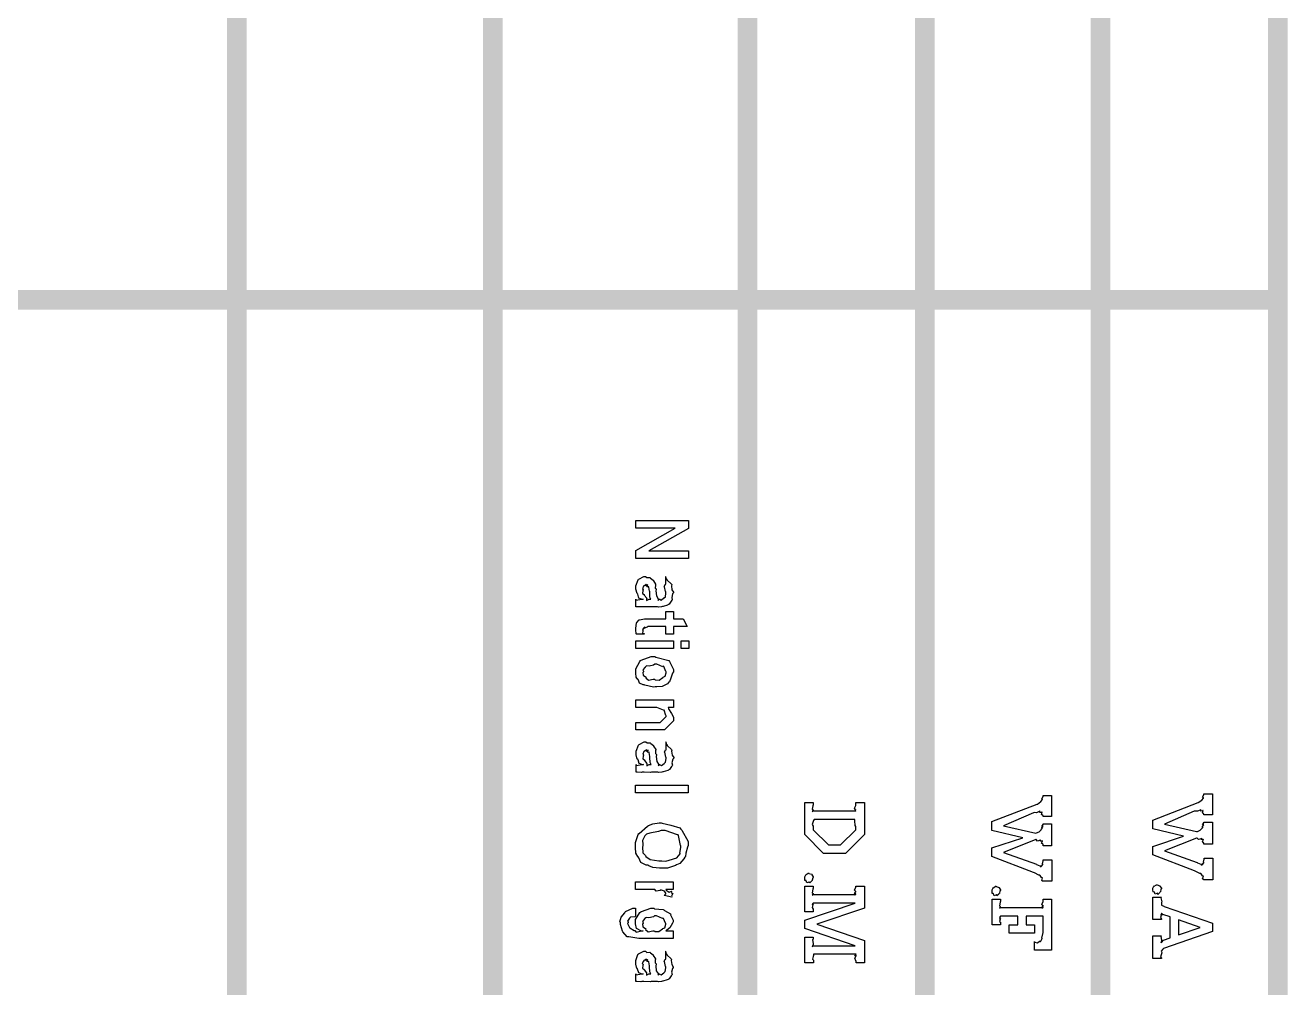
# Model space of a CAD drawing. Extents: x 0.1 to 11.6, y 0.3 to 16.3.
# Drawn here: x 2.415 to 3.697, y 2.234 to 3.21 of the extents above; entities that cross this region are included whole.
import ezdxf

# ---------------------------------------------------------------- set-up
doc = ezdxf.new("R2010")
doc.units = 0
doc.header["$MEASUREMENT"] = 0

msp = doc.modelspace()

# ---------------------------------------------------------------- linework, layer by layer
at = {"color": 0, "const_width": 0.02}
for points in [[(2.62999, 0.518338), (2.62999, 4.17665)], [(2.88997, 0.518338), (2.88997, 4.17665)], [(3.14833, 0.518338), (3.14833, 4.17665)], [(3.32835, 0.516656), (3.32835, 4.17665)], [(3.50667, 0.516656), (3.50667, 4.17665)], [(3.68668, 0.516656), (3.68668, 4.17665)], [(1.07666, 2.93164), (3.14833, 2.93164)], [(3.14833, 2.93164), (3.32835, 2.93164)], [(3.32835, 2.93164), (3.50667, 2.93164)], [(3.50667, 2.93164), (3.68668, 2.93164)]]:
    msp.add_lwpolyline(points, dxfattribs=at)
at = {"color": 0}
for points in [[(3.03489, 2.70757), (3.08849, 2.70757), (3.08849, 2.69954), (3.04833, 2.67697), (3.08849, 2.67697), (3.08849, 2.66917), (3.03489, 2.66917), (3.03489, 2.67719), (3.07503, 2.69976), (3.03489, 2.69976), (3.03489, 2.70757)], [(3.04258, 2.62782), (3.04172, 2.6275), (3.03808, 2.62901), (3.037, 2.63276), (3.03674, 2.63325), (3.03629, 2.63351), (3.035, 2.63792), (3.035, 2.63932), (3.035, 2.6415), (3.03733, 2.64751), (3.03782, 2.648), (3.03803, 2.64822), (3.04324, 2.65082), (3.04497, 2.65082), (3.04497, 2.65082), (3.04617, 2.64979), (3.04937, 2.64996), (3.04975, 2.64974), (3.05003, 2.64914), (3.05279, 2.64725), (3.053, 2.64692), (3.05285, 2.64643), (3.05501, 2.64318), (3.05518, 2.64279), (3.05485, 2.64199), (3.05464, 2.63915), (3.05578, 2.63818), (3.05583, 2.63781), (3.05539, 2.63624), (3.05593, 2.63107), (3.05778, 2.62836), (3.058, 2.62782), (3.05778, 2.62756), (3.05767, 2.62646), (3.05886, 2.62782), (3.05931, 2.62782), (3.05925, 2.62776), (3.06076, 2.62685), (3.06364, 2.62912), (3.06386, 2.62935), (3.06386, 2.62935), (3.065, 2.63026), (3.0656, 2.634), (3.0656, 2.63519), (3.06532, 2.63547), (3.06413, 2.64035), (3.06386, 2.64063), (3.06386, 2.64063), (3.06506, 2.64296), (3.0656, 2.64301), (3.0656, 2.65082), (3.06532, 2.65061), (3.06597, 2.64833), (3.06646, 2.648), (3.06668, 2.6474), (3.07113, 2.64318), (3.07146, 2.64258), (3.07113, 2.64139), (3.07167, 2.63732), (3.07319, 2.6351), (3.07319, 2.63433), (3.07243, 2.6334), (3.07146, 2.62961), (3.07189, 2.62722), (3.07167, 2.62674), (3.07096, 2.62582), (3.06896, 2.62294), (3.06819, 2.62256), (3.06799, 2.62239), (3.06711, 2.62175), (3.06267, 2.62056), (3.06213, 2.62044), (3.06108, 2.62022), (3.05806, 2.61985), (3.05718, 2.62022), (3.05692, 2.62022), (3.05083, 2.62022), (3.04958, 2.61996), (3.04335, 2.62022), (3.04129, 2.62022), (3.04021, 2.61996), (3.03629, 2.62022), (3.035, 2.62022), (3.035, 2.62782), (3.03543, 2.62701), (3.04079, 2.62782), (3.04258, 2.62782)], [(3.0504, 2.62782), (3.0504, 2.62782), (3.04943, 2.62993), (3.04915, 2.63519), (3.0491, 2.63607), (3.04899, 2.63612), (3.04829, 2.64019), (3.04824, 2.6404), (3.04779, 2.64025), (3.04617, 2.64035), (3.04719, 2.64231), (3.04715, 2.64236), (3.04665, 2.64204), (3.04492, 2.64139), (3.04585, 2.64301), (3.04585, 2.64301), (3.04525, 2.64253), (3.04318, 2.64117), (3.04346, 2.64171), (3.04346, 2.64171), (3.04292, 2.641), (3.04172, 2.63846), (3.04258, 2.63747), (3.04258, 2.63715), (3.04215, 2.6365), (3.04189, 2.63374), (3.04346, 2.63254), (3.04368, 2.63217), (3.04357, 2.63206), (3.04606, 2.6289), (3.04628, 2.62869), (3.046, 2.62831), (3.046, 2.62657), (3.04844, 2.62782), (3.04932, 2.62782), (3.0504, 2.62782)], [(3.04351, 2.5925), (3.03569, 2.5925), (3.03554, 2.59261), (3.03504, 2.59663), (3.03504, 2.59793), (3.03504, 2.59793), (3.03575, 2.60368), (3.03592, 2.604), (3.03603, 2.60417), (3.03842, 2.60688), (3.03874, 2.60704), (3.03874, 2.60704), (3.04394, 2.60792), (3.04568, 2.60792), (3.06565, 2.60792), (3.06565, 2.6155), (3.07324, 2.6155), (3.07324, 2.60792), (3.08322, 2.60792), (3.08712, 2.6001), (3.07324, 2.6001), (3.07324, 2.5925), (3.06565, 2.5925), (3.06565, 2.6001), (3.04719, 2.6001), (3.04644, 2.59956), (3.04372, 2.59853), (3.04417, 2.59987), (3.04417, 2.59987), (3.04372, 2.59939), (3.04237, 2.59787), (3.04308, 2.59858), (3.04308, 2.59858), (3.04264, 2.59804), (3.04172, 2.59608), (3.04264, 2.59603), (3.04264, 2.59597), (3.04226, 2.59549), (3.04189, 2.59349), (3.04335, 2.59289), (3.04351, 2.5925)], [(3.0351, 2.58567), (3.07329, 2.58567), (3.07329, 2.57785), (3.0351, 2.57786), (3.0351, 2.58567)], [(3.08111, 2.58567), (3.08871, 2.58567), (3.08871, 2.57786), (3.08111, 2.57785), (3.08111, 2.58567)], [(3.05419, 2.56961), (3.05544, 2.56913), (3.06853, 2.56549), (3.06939, 2.56461), (3.0695, 2.56381), (3.07329, 2.55664), (3.07329, 2.55419), (3.07243, 2.55268), (3.07069, 2.54758), (3.06913, 2.54406), (3.06831, 2.54335), (3.06706, 2.54199), (3.06179, 2.53917), (3.05642, 2.53901), (3.05464, 2.53901), (3.053, 2.53874), (3.04422, 2.54064), (3.04357, 2.54096), (3.04243, 2.54085), (3.03885, 2.54253), (3.0376, 2.54579), (3.03728, 2.54639), (3.03717, 2.54639), (3.03537, 2.54878), (3.0351, 2.55285), (3.0351, 2.55419), (3.0351, 2.55701), (3.03907, 2.56478), (3.03988, 2.56549), (3.04031, 2.56603), (3.05072, 2.56961), (3.05419, 2.56961)], [(3.05419, 2.56179), (3.053, 2.56099), (3.0485, 2.55979), (3.04601, 2.56017), (3.04551, 2.55985), (3.04454, 2.55903), (3.04204, 2.5561), (3.04269, 2.55468), (3.04269, 2.55419), (3.04226, 2.5536), (3.04243, 2.55067), (3.04503, 2.54915), (3.04551, 2.54878), (3.04536, 2.54818), (3.0479, 2.54551), (3.05279, 2.5466), (3.05442, 2.5466), (3.05469, 2.54606), (3.05865, 2.54579), (3.06239, 2.54844), (3.06287, 2.54878), (3.06293, 2.54872), (3.06494, 2.54958), (3.06569, 2.55306), (3.06569, 2.55419), (3.06543, 2.55442), (3.06332, 2.55951), (3.06287, 2.55985), (3.06239, 2.55931), (3.05621, 2.56179), (3.05419, 2.56179)], [(3.03521, 2.52588), (3.0734, 2.52588), (3.0734, 2.51807), (3.06776, 2.51807), (3.06831, 2.51644), (3.0714, 2.51193), (3.0734, 2.50825), (3.0734, 2.507), (3.0734, 2.50439), (3.06429, 2.49528), (3.05821, 2.49528), (3.03521, 2.49528), (3.03521, 2.50288), (3.05647, 2.50288), (3.05974, 2.50288), (3.06581, 2.50894), (3.06581, 2.5096), (3.06554, 2.50987), (3.06381, 2.51525), (3.06342, 2.51568), (3.06299, 2.51525), (3.05647, 2.51807), (3.05431, 2.51807), (3.03521, 2.51807), (3.03521, 2.52588)], [(3.04286, 2.45996), (3.04199, 2.45964), (3.03836, 2.46115), (3.03728, 2.46489), (3.037, 2.46539), (3.03657, 2.46565), (3.03526, 2.47006), (3.03526, 2.47146), (3.03526, 2.47362), (3.0376, 2.47965), (3.03808, 2.48014), (3.03831, 2.48036), (3.04351, 2.48296), (3.04525, 2.48296), (3.04525, 2.48296), (3.04644, 2.48193), (3.04964, 2.4821), (3.05003, 2.48188), (3.05029, 2.48128), (3.05306, 2.47938), (3.05328, 2.47906), (3.05311, 2.47857), (3.05528, 2.47532), (3.05544, 2.47493), (3.05512, 2.47412), (3.0549, 2.47129), (3.05604, 2.47032), (3.0561, 2.46994), (3.05567, 2.46838), (3.05621, 2.46321), (3.05806, 2.4605), (3.05826, 2.45996), (3.05806, 2.45969), (3.05794, 2.4586), (3.05914, 2.45996), (3.05957, 2.45996), (3.05951, 2.4599), (3.06104, 2.45899), (3.06392, 2.46126), (3.06413, 2.46147), (3.06413, 2.46147), (3.06526, 2.4624), (3.06586, 2.46614), (3.06586, 2.46733), (3.0656, 2.46761), (3.0644, 2.47249), (3.06413, 2.47276), (3.06413, 2.47276), (3.06532, 2.4751), (3.06586, 2.47515), (3.06586, 2.48296), (3.0656, 2.48275), (3.06625, 2.48047), (3.06674, 2.48014), (3.06694, 2.47954), (3.0714, 2.47532), (3.07172, 2.47472), (3.0714, 2.47353), (3.07194, 2.46946), (3.07346, 2.46724), (3.07346, 2.46647), (3.07269, 2.46554), (3.07172, 2.46175), (3.07215, 2.45936), (3.07194, 2.45888), (3.07124, 2.45796), (3.06922, 2.45508), (3.06847, 2.45469), (3.06825, 2.45453), (3.06739, 2.45389), (3.06293, 2.45269), (3.06239, 2.45258), (3.06136, 2.45236), (3.05832, 2.45199), (3.05746, 2.45236), (3.05718, 2.45236), (3.05111, 2.45236), (3.04986, 2.4521), (3.04363, 2.45236), (3.04156, 2.45236), (3.04047, 2.4521), (3.03657, 2.45236), (3.03526, 2.45236), (3.03526, 2.45996), (3.03569, 2.45914), (3.04107, 2.45996), (3.04286, 2.45996)], [(3.05067, 2.45996), (3.05067, 2.45996), (3.04969, 2.46207), (3.04943, 2.46733), (3.04937, 2.46821), (3.04926, 2.46826), (3.04856, 2.47233), (3.0485, 2.47254), (3.04807, 2.47239), (3.04644, 2.47249), (3.04747, 2.47444), (3.04742, 2.4745), (3.04693, 2.47418), (3.04519, 2.47353), (3.04611, 2.47515), (3.04611, 2.47515), (3.04551, 2.47467), (3.04346, 2.47331), (3.04372, 2.47385), (3.04372, 2.47385), (3.04318, 2.47314), (3.04199, 2.4706), (3.04286, 2.46961), (3.04286, 2.46929), (3.04243, 2.46864), (3.04215, 2.46588), (3.04372, 2.46468), (3.04394, 2.46431), (3.04383, 2.46419), (3.04633, 2.46104), (3.04656, 2.46083), (3.04628, 2.46044), (3.04628, 2.45871), (3.04872, 2.45996), (3.04958, 2.45996), (3.05067, 2.45996)], [(3.03456, 2.43924), (3.08817, 2.43924), (3.08817, 2.43143), (3.03456, 2.43143), (3.03456, 2.43924)], [(3.20643, 2.42171), (3.21511, 2.42171), (3.21511, 2.41932), (3.21463, 2.41829), (3.21397, 2.41471), (3.21511, 2.41411), (3.21511, 2.4139), (3.21479, 2.41363), (3.21397, 2.41249), (3.21511, 2.41303), (3.21511, 2.41303), (3.25831, 2.41303), (3.25797, 2.41292), (3.257, 2.41271), (3.25831, 2.41396), (3.25831, 2.41433), (3.25808, 2.41428), (3.257, 2.41569), (3.25831, 2.41846), (3.25831, 2.41932), (3.25831, 2.42171), (3.26699, 2.42171), (3.26699, 2.40067), (3.26699, 2.38894), (3.24789, 2.36985), (3.23703, 2.36985), (3.22553, 2.36985), (3.20643, 2.38894), (3.20643, 2.39871), (3.20643, 2.42171)], [(3.45719, 2.34158), (3.44851, 2.34158), (3.44829, 2.34147), (3.44694, 2.34233), (3.44775, 2.34506), (3.44764, 2.34526), (3.44689, 2.34543), (3.44536, 2.34765), (3.44504, 2.34787), (3.44422, 2.34782), (3.43956, 2.35021), (3.43875, 2.35047), (3.39643, 2.36675), (3.39643, 2.37543), (3.42768, 2.38585), (3.39643, 2.39322), (3.39643, 2.40213), (3.44243, 2.41992), (3.4426, 2.41982), (3.44624, 2.42242), (3.44635, 2.42253), (3.44629, 2.42253), (3.44618, 2.42242), (3.44775, 2.42449), (3.44786, 2.42469), (3.44775, 2.42464), (3.44694, 2.42518), (3.44829, 2.42779), (3.44829, 2.4286), (3.45697, 2.4286), (3.45697, 2.40733), (3.44829, 2.40733), (3.44829, 2.40842), (3.44803, 2.40836), (3.44672, 2.40944), (3.44738, 2.41168), (3.44721, 2.41189), (3.44683, 2.41157), (3.44504, 2.41129), (3.44504, 2.41297), (3.44504, 2.41297), (3.44444, 2.41228), (3.44174, 2.41097), (3.43918, 2.41129), (3.43853, 2.41103), (3.40815, 2.398), (3.44092, 2.3904), (3.44179, 2.39063), (3.44439, 2.39193), (3.44439, 2.39193), (3.4464, 2.39393), (3.44656, 2.3941), (3.44646, 2.39404), (3.44601, 2.39378), (3.44738, 2.39529), (3.44743, 2.3954), (3.44726, 2.39535), (3.44667, 2.39529), (3.44819, 2.39719), (3.44829, 2.39735), (3.44808, 2.39719), (3.447, 2.39714), (3.44829, 2.39925), (3.44829, 2.39996), (3.45697, 2.39996), (3.45697, 2.37761), (3.44829, 2.37761), (3.44829, 2.37912), (3.44797, 2.37912), (3.44683, 2.38043), (3.44775, 2.38243), (3.44764, 2.3826), (3.44726, 2.38238), (3.44564, 2.38221), (3.4459, 2.38368), (3.4459, 2.38368), (3.44536, 2.38319), (3.44287, 2.38243), (3.4414, 2.3839), (3.44092, 2.3839), (3.40815, 2.37088), (3.44157, 2.35894), (3.44179, 2.35867), (3.44521, 2.35721), (3.44635, 2.35721), (3.44613, 2.35693), (3.44575, 2.3559), (3.44732, 2.35775), (3.44743, 2.35786), (3.44726, 2.35764), (3.44672, 2.35699), (3.44808, 2.35878), (3.44808, 2.35938), (3.44792, 2.35943), (3.44851, 2.36251), (3.44851, 2.3635), (3.45719, 2.3635), (3.45719, 2.34158)], [(3.6205, 2.34321), (3.61182, 2.34321), (3.6116, 2.3431), (3.61025, 2.34397), (3.61106, 2.34668), (3.61094, 2.3469), (3.61019, 2.34706), (3.60867, 2.34928), (3.60835, 2.3495), (3.60753, 2.34944), (3.60286, 2.35183), (3.60206, 2.35211), (3.55974, 2.36837), (3.55974, 2.37706), (3.59099, 2.38747), (3.55974, 2.39486), (3.55974, 2.40375), (3.60574, 2.42156), (3.6059, 2.42144), (3.60954, 2.42404), (3.60965, 2.42415), (3.6096, 2.42415), (3.60949, 2.42404), (3.61106, 2.42611), (3.61117, 2.42632), (3.61106, 2.42626), (3.61025, 2.42681), (3.6116, 2.42942), (3.6116, 2.43024), (3.62028, 2.43024), (3.62028, 2.40896), (3.6116, 2.40896), (3.6116, 2.41004), (3.61133, 2.40999), (3.61003, 2.41108), (3.61068, 2.41331), (3.61051, 2.41351), (3.61014, 2.41319), (3.60835, 2.41292), (3.60835, 2.41461), (3.60835, 2.41461), (3.60775, 2.4139), (3.60504, 2.4126), (3.60249, 2.41292), (3.60183, 2.41265), (3.57146, 2.39962), (3.60422, 2.39204), (3.60508, 2.39225), (3.60769, 2.39356), (3.60769, 2.39356), (3.60969, 2.39556), (3.60986, 2.39572), (3.60975, 2.39567), (3.60932, 2.3954), (3.61068, 2.39692), (3.61074, 2.39703), (3.61057, 2.39697), (3.60997, 2.39692), (3.61149, 2.39882), (3.6116, 2.39899), (3.61139, 2.39882), (3.61029, 2.39876), (3.6116, 2.40088), (3.6116, 2.40158), (3.62028, 2.40158), (3.62028, 2.37924), (3.6116, 2.37924), (3.6116, 2.38075), (3.61128, 2.38075), (3.61014, 2.38206), (3.61106, 2.38406), (3.61094, 2.38422), (3.61057, 2.384), (3.60894, 2.38385), (3.60921, 2.38531), (3.60921, 2.38531), (3.60867, 2.38482), (3.60618, 2.38406), (3.60471, 2.38553), (3.60422, 2.38553), (3.57146, 2.3725), (3.60487, 2.36057), (3.60508, 2.36029), (3.60851, 2.35883), (3.60965, 2.35883), (3.60943, 2.35856), (3.60906, 2.35753), (3.61062, 2.35938), (3.61074, 2.35949), (3.61057, 2.35926), (3.61003, 2.35861), (3.61139, 2.3604), (3.61139, 2.361), (3.61122, 2.36106), (3.61182, 2.36415), (3.61182, 2.36513), (3.6205, 2.36513), (3.6205, 2.34321)], [(3.06071, 2.40093), (3.06185, 2.40044), (3.07069, 2.3986), (3.07969, 2.39572), (3.08089, 2.39464), (3.08171, 2.39356), (3.08826, 2.38183), (3.08826, 2.37793), (3.0874, 2.37619), (3.08589, 2.37022), (3.08535, 2.36686), (3.08479, 2.366), (3.08365, 2.36431), (3.07958, 2.35965), (3.07622, 2.35824), (3.07525, 2.35775), (3.07324, 2.35693), (3.06711, 2.35504), (3.06278, 2.35493), (3.06136, 2.35493), (3.05908, 2.35482), (3.05231, 2.35547), (3.04829, 2.35747), (3.04725, 2.35796), (3.04542, 2.35801), (3.0401, 2.36083), (3.03825, 2.36535), (3.03771, 2.36621), (3.03733, 2.36615), (3.03504, 2.37022), (3.03467, 2.37603), (3.03467, 2.37793), (3.03467, 2.38097), (3.03754, 2.38921), (3.03814, 2.39008), (3.03847, 2.39019), (3.04688, 2.39768), (3.0479, 2.39811), (3.0479, 2.39811), (3.05246, 2.39985), (3.05865, 2.40093), (3.06071, 2.40093)], [(3.21599, 2.40435), (3.21528, 2.40321), (3.21408, 2.39914), (3.21511, 2.39768), (3.21511, 2.39719), (3.21511, 2.39393), (3.23074, 2.37853), (3.23682, 2.37853), (3.24289, 2.37853), (3.25831, 2.39393), (3.25831, 2.3974), (3.2576, 2.39757), (3.25738, 2.40369), (3.25722, 2.40435), (3.21599, 2.40435)], [(3.06071, 2.39312), (3.05789, 2.39219), (3.0491, 2.39051), (3.04579, 2.38954), (3.04531, 2.38878), (3.04411, 2.38764), (3.04167, 2.38292), (3.04226, 2.37918), (3.04226, 2.37793), (3.04172, 2.37625), (3.04204, 2.37044), (3.04476, 2.36762), (3.04531, 2.36686), (3.04519, 2.36669), (3.04949, 2.36367), (3.05838, 2.36253), (3.06136, 2.36253), (3.06136, 2.36253), (3.06565, 2.36187), (3.07226, 2.36415), (3.07329, 2.36447), (3.07329, 2.36447), (3.07671, 2.36529), (3.07992, 2.36931), (3.08003, 2.3699), (3.07981, 2.37022), (3.08068, 2.37588), (3.08068, 2.37771), (3.08029, 2.37793), (3.07829, 2.38803), (3.07785, 2.38878), (3.07726, 2.38883), (3.06483, 2.39312), (3.06071, 2.39312)], [(3.21517, 2.34543), (3.21457, 2.34517), (3.21408, 2.34261), (3.21386, 2.34239), (3.21338, 2.34174), (3.21149, 2.33994), (3.21099, 2.34108), (3.21083, 2.34108), (3.2105, 2.34071), (3.20865, 2.34011), (3.20801, 2.34218), (3.20779, 2.34239), (3.20774, 2.34233), (3.20665, 2.34239), (3.20649, 2.34467), (3.20649, 2.34543), (3.20649, 2.34619), (3.20757, 2.34825), (3.20779, 2.34847), (3.2079, 2.34836), (3.21007, 2.34976), (3.21083, 2.34978), (3.21078, 2.34956), (3.21365, 2.34868), (3.21386, 2.34847), (3.2136, 2.34814), (3.21517, 2.34614), (3.21517, 2.34543)], [(3.03478, 2.3411), (3.07297, 2.3411), (3.07297, 2.33328), (3.06538, 2.33328), (3.06575, 2.33246), (3.0689, 2.33072), (3.07124, 2.33149), (3.07146, 2.33132), (3.07124, 2.33089), (3.07146, 2.32899), (3.07297, 2.32915), (3.07297, 2.32915), (3.07243, 2.32861), (3.07124, 2.32644), (3.0715, 2.32579), (3.07146, 2.32568), (3.06386, 2.32721), (3.06386, 2.32721), (3.06538, 2.329), (3.06538, 2.32958), (3.06538, 2.32958), (3.06429, 2.33143), (3.06407, 2.33154), (3.06407, 2.33154), (3.06114, 2.33274), (3.06082, 2.33285), (3.05974, 2.33225), (3.05583, 2.33171), (3.05419, 2.33328), (3.05365, 2.33328), (3.03478, 2.33328), (3.03478, 2.3411)], [(3.20649, 2.30231), (3.25749, 2.31944), (3.21517, 2.31944), (3.21485, 2.31911), (3.21403, 2.31793), (3.21517, 2.31836), (3.21517, 2.31836), (3.21468, 2.31771), (3.21403, 2.315), (3.21517, 2.31347), (3.21517, 2.31293), (3.21517, 2.31076), (3.20649, 2.31076), (3.20649, 2.33681), (3.21517, 2.33681), (3.21517, 2.33464), (3.21468, 2.33356), (3.21403, 2.32986), (3.21517, 2.32921), (3.21517, 2.32899), (3.21485, 2.32872), (3.21403, 2.32758), (3.21517, 2.32813), (3.21517, 2.32813), (3.25836, 2.32813), (3.25803, 2.32801), (3.25706, 2.32775), (3.25836, 2.32872), (3.25836, 2.32899), (3.25808, 2.32889), (3.25706, 2.32921), (3.25836, 2.33083), (3.25836, 2.33137), (3.25819, 2.33132), (3.25706, 2.33257), (3.25836, 2.33578), (3.25836, 2.33681), (3.26704, 2.33681), (3.26704, 2.31424), (3.21886, 2.29796), (3.26704, 2.28147), (3.26725, 2.2589), (3.25857, 2.2589), (3.25857, 2.26107), (3.25819, 2.26107), (3.25726, 2.26351), (3.25857, 2.26594), (3.25857, 2.26671), (3.25831, 2.26644), (3.25726, 2.26574), (3.25857, 2.26758), (3.25857, 2.26758), (3.21539, 2.26758), (3.21539, 2.26758), (3.21539, 2.2666), (3.21539, 2.26628), (3.2149, 2.26546), (3.21425, 2.26253), (3.21539, 2.26144), (3.21539, 2.26107), (3.21539, 2.2589), (3.20671, 2.2589), (3.20649, 2.28494), (3.21517, 2.28494), (3.21517, 2.28276), (3.21446, 2.28206), (3.21517, 2.27838), (3.21517, 2.27713), (3.21485, 2.27675), (3.21403, 2.27528), (3.21517, 2.27626), (3.21517, 2.27626), (3.25749, 2.27626), (3.20649, 2.29363), (3.20649, 2.30231)], [(3.40522, 2.33219), (3.40462, 2.33192), (3.40414, 2.32937), (3.40392, 2.32915), (3.40343, 2.3285), (3.40153, 2.32671), (3.40104, 2.32785), (3.40088, 2.32785), (3.40056, 2.32747), (3.39871, 2.32688), (3.39806, 2.32894), (3.39785, 2.32915), (3.39779, 2.3291), (3.39671, 2.32915), (3.39654, 2.33143), (3.39654, 2.33219), (3.39654, 2.33296), (3.39762, 2.33501), (3.39785, 2.33524), (3.39794, 2.33512), (3.40013, 2.33653), (3.40088, 2.33653), (3.40082, 2.33632), (3.40369, 2.33544), (3.40392, 2.33524), (3.40365, 2.3349), (3.40522, 2.3329), (3.40522, 2.33219)], [(3.56853, 2.33382), (3.56793, 2.33356), (3.56743, 2.331), (3.56722, 2.33078), (3.56674, 2.33012), (3.56483, 2.32835), (3.56435, 2.32949), (3.56418, 2.32949), (3.56386, 2.3291), (3.56201, 2.3285), (3.56136, 2.33057), (3.56114, 2.33078), (3.56108, 2.33072), (3.56, 2.33078), (3.55985, 2.33306), (3.55985, 2.33382), (3.55985, 2.33458), (3.56093, 2.33664), (3.56114, 2.33686), (3.56125, 2.33675), (3.56342, 2.33817), (3.56418, 2.33817), (3.56413, 2.33794), (3.567, 2.33708), (3.56722, 2.33686), (3.56694, 2.33653), (3.56853, 2.33453), (3.56853, 2.33382)], [(3.4484, 2.30621), (3.43104, 2.30621), (3.43104, 2.29753), (3.43104, 2.29753), (3.43186, 2.29753), (3.43213, 2.29753), (3.43213, 2.29753), (3.43782, 2.29753), (3.43972, 2.29753), (3.43972, 2.28906), (3.4139, 2.28907), (3.4139, 2.29753), (3.41422, 2.29742), (3.41818, 2.29753), (3.41954, 2.29753), (3.41954, 2.29753), (3.42133, 2.29753), (3.42193, 2.29753), (3.42193, 2.29753), (3.42258, 2.29753), (3.42258, 2.29753), (3.42258, 2.30621), (3.40522, 2.30621), (3.40489, 2.30587), (3.40408, 2.30485), (3.40522, 2.30578), (3.40522, 2.30578), (3.40483, 2.30533), (3.40408, 2.30376), (3.40522, 2.30382), (3.40522, 2.30382), (3.40474, 2.30322), (3.40408, 2.30083), (3.40522, 2.30003), (3.40522, 2.29969), (3.40522, 2.29753), (3.39654, 2.29753), (3.39654, 2.32357), (3.40522, 2.32357), (3.40522, 2.3214), (3.40474, 2.32036), (3.40408, 2.31679), (3.40522, 2.31619), (3.40522, 2.31597), (3.40483, 2.31565), (3.40408, 2.3144), (3.40522, 2.31489), (3.40522, 2.31489), (3.4484, 2.31489), (3.44808, 2.31478), (3.4471, 2.3144), (3.4484, 2.31526), (3.4484, 2.31554), (3.44814, 2.31543), (3.4471, 2.31549), (3.4484, 2.31685), (3.4484, 2.31728), (3.44819, 2.31722), (3.4471, 2.31836), (3.4484, 2.32064), (3.4484, 2.3214), (3.4484, 2.32357), (3.45708, 2.32357), (3.45708, 2.27171), (3.43972, 2.27171), (3.43972, 2.28037), (3.43994, 2.27983), (3.44271, 2.27914), (3.44482, 2.28097), (3.44515, 2.28103), (3.4451, 2.28093), (3.44569, 2.28028), (3.44743, 2.28342), (3.44754, 2.28386), (3.4471, 2.28401), (3.4484, 2.28961), (3.4484, 2.29144), (3.4484, 2.30621)], [(3.57721, 2.28418), (3.57721, 2.30544), (3.57004, 2.30783), (3.56967, 2.30767), (3.56819, 2.30772), (3.56917, 2.30935), (3.56917, 2.30935), (3.56879, 2.30892), (3.56776, 2.30756), (3.56874, 2.30806), (3.56874, 2.30806), (3.56825, 2.3074), (3.56743, 2.30479), (3.56853, 2.30333), (3.56853, 2.30285), (3.55985, 2.30285), (3.55985, 2.32542), (3.56853, 2.32542), (3.56799, 2.32497), (3.56885, 2.32086), (3.56896, 2.32064), (3.56853, 2.31999), (3.56853, 2.31728), (3.57081, 2.31651), (3.57113, 2.31608), (3.62039, 2.29915), (3.62039, 2.29069), (3.57069, 2.27333), (3.56993, 2.27289), (3.56819, 2.27061), (3.56901, 2.26932), (3.56896, 2.26899), (3.56842, 2.26807), (3.56743, 2.26486), (3.56853, 2.26372), (3.56853, 2.26335), (3.55985, 2.26335), (3.55985, 2.28614), (3.56853, 2.28614), (3.56799, 2.2856), (3.56868, 2.28179), (3.56874, 2.28157), (3.56842, 2.28103), (3.56787, 2.27914), (3.56901, 2.28028), (3.56939, 2.28028), (3.56917, 2.28011), (3.56868, 2.2794), (3.57053, 2.28174), (3.57069, 2.28201), (3.57721, 2.28418)], [(3.03478, 2.31429), (3.03478, 2.30647), (3.03424, 2.30561), (3.02962, 2.30518), (3.02935, 2.30496), (3.0286, 2.30414), (3.02664, 2.30132), (3.02718, 2.30003), (3.02718, 2.29953), (3.02675, 2.29872), (3.0286, 2.29465), (3.02892, 2.29432), (3.02892, 2.29432), (3.03353, 2.29183), (3.03413, 2.29172), (3.03401, 2.29161), (3.03549, 2.28999), (3.04064, 2.29129), (3.04237, 2.29129), (3.04085, 2.29107), (3.03569, 2.29389), (3.03478, 2.29861), (3.03478, 2.30018), (3.03478, 2.30279), (3.03928, 2.31), (3.04021, 2.3106), (3.04069, 2.31104), (3.0504, 2.31429), (3.05365, 2.31429), (3.05414, 2.31381), (3.06287, 2.31304), (3.06364, 2.31278), (3.06429, 2.31213), (3.07015, 2.30854), (3.07058, 2.308), (3.07031, 2.30746), (3.07297, 2.30219), (3.07297, 2.3004), (3.0721, 2.29899), (3.06972, 2.29454), (3.06657, 2.29189), (3.06538, 2.29129), (3.07297, 2.29129), (3.07297, 2.28369), (3.04021, 2.28369), (3.03819, 2.28342), (3.028, 2.28515), (3.0274, 2.28543), (3.02621, 2.28532), (3.02186, 2.29025), (3.02154, 2.29085), (3.02154, 2.29085), (3.01938, 2.29769), (3.01938, 2.29997), (3.01882, 2.30046), (3.02001, 2.30512), (3.02382, 2.30974), (3.02436, 2.31039), (3.02453, 2.31087), (3.03217, 2.31429), (3.03478, 2.31429)], [(3.0541, 2.30647), (3.05285, 2.30561), (3.04812, 2.30447), (3.04563, 2.30485), (3.04519, 2.30453), (3.04422, 2.30371), (3.04172, 2.30078), (3.04237, 2.29937), (3.04237, 2.29889), (3.04194, 2.29829), (3.0421, 2.29536), (3.04471, 2.29383), (3.04519, 2.29346), (3.04503, 2.29286), (3.04742, 2.29021), (3.05225, 2.29129), (3.05387, 2.29129), (3.05419, 2.29069), (3.05826, 2.29053), (3.06207, 2.29329), (3.06256, 2.29368), (3.06261, 2.29363), (3.06461, 2.29443), (3.06538, 2.29796), (3.06538, 2.2991), (3.0651, 2.29921), (3.06299, 2.30399), (3.06256, 2.30431), (3.06207, 2.30382), (3.05604, 2.30647), (3.0541, 2.30647)], [(3.58589, 2.28722), (3.60781, 2.29482), (3.58589, 2.3024), (3.58589, 2.28722)], [(3.04249, 2.24756), (3.04161, 2.24724), (3.03797, 2.24875), (3.03689, 2.2525), (3.03662, 2.25299), (3.03618, 2.25325), (3.03489, 2.25765), (3.03489, 2.25906), (3.03489, 2.26124), (3.03722, 2.26725), (3.03771, 2.26774), (3.03792, 2.26796), (3.04312, 2.27056), (3.04486, 2.27056), (3.04486, 2.27056), (3.04606, 2.26953), (3.04926, 2.26969), (3.04964, 2.26947), (3.04992, 2.26887), (3.05268, 2.26699), (3.0529, 2.26665), (3.05274, 2.26617), (3.0549, 2.26292), (3.05507, 2.26253), (3.05474, 2.26172), (3.05453, 2.2589), (3.05567, 2.25792), (3.05572, 2.25754), (3.05528, 2.25597), (3.05583, 2.25082), (3.05767, 2.2481), (3.05789, 2.24756), (3.05767, 2.24729), (3.05757, 2.24621), (3.05875, 2.24756), (3.05919, 2.24756), (3.05914, 2.2475), (3.06065, 2.24658), (3.06353, 2.24886), (3.06375, 2.24908), (3.06375, 2.24908), (3.06489, 2.25), (3.06549, 2.25375), (3.06549, 2.25494), (3.06521, 2.25521), (3.06401, 2.2601), (3.06375, 2.26036), (3.06375, 2.26036), (3.06494, 2.26269), (3.06549, 2.26275), (3.06549, 2.27056), (3.06521, 2.27035), (3.06586, 2.26807), (3.06635, 2.26774), (3.06657, 2.26714), (3.07101, 2.26292), (3.07135, 2.26232), (3.07101, 2.26112), (3.07156, 2.25706), (3.07308, 2.25483), (3.07308, 2.25407), (3.07232, 2.25315), (3.07135, 2.24935), (3.07178, 2.24696), (3.07156, 2.24647), (3.07086, 2.24556), (3.06885, 2.24268), (3.06808, 2.24229), (3.06787, 2.24214), (3.067, 2.24149), (3.06256, 2.24029), (3.06201, 2.24018), (3.06099, 2.23996), (3.05794, 2.23958), (3.05707, 2.23996), (3.05681, 2.23996), (3.05072, 2.23996), (3.04947, 2.23969), (3.04324, 2.23996), (3.04118, 2.23996), (3.0401, 2.23969), (3.03618, 2.23996), (3.03489, 2.23996), (3.03489, 2.24756), (3.03532, 2.24675), (3.04069, 2.24756), (3.04249, 2.24756)], [(3.05029, 2.24756), (3.05029, 2.24756), (3.04932, 2.24968), (3.04904, 2.25493), (3.04899, 2.25581), (3.04889, 2.25586), (3.04818, 2.25993), (3.04812, 2.26015), (3.04769, 2.25999), (3.04606, 2.2601), (3.0471, 2.26204), (3.04704, 2.2621), (3.04656, 2.26178), (3.04482, 2.26112), (3.04574, 2.26275), (3.04574, 2.26275), (3.04514, 2.26226), (3.04308, 2.2609), (3.04335, 2.26144), (3.04335, 2.26144), (3.04281, 2.26074), (3.04161, 2.25819), (3.04249, 2.25722), (3.04249, 2.25689), (3.04204, 2.25624), (3.04178, 2.25347), (3.04335, 2.25228), (3.04357, 2.2519), (3.04346, 2.25179), (3.04596, 2.24864), (3.04617, 2.24843), (3.0459, 2.24804), (3.0459, 2.24631), (3.04833, 2.24756), (3.04921, 2.24756), (3.05029, 2.24756)]]:
    msp.add_lwpolyline(points, close=True, dxfattribs=at)

doc.saveas('drawing.dxf')
